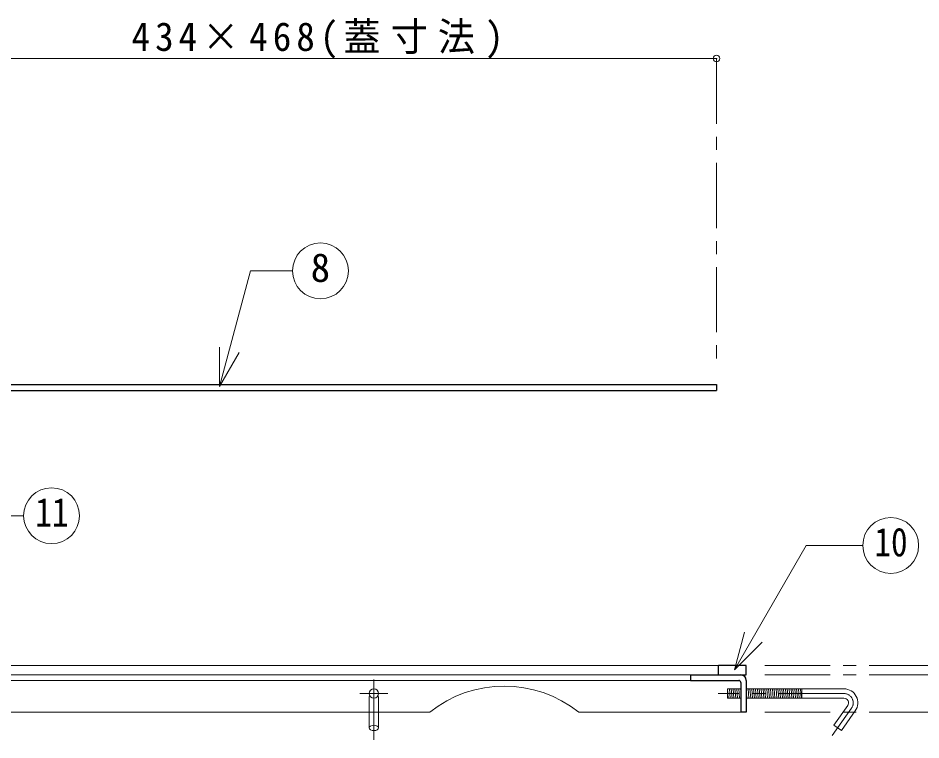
# Model space of a CAD drawing. Units: millimetres at full size, sheet at 1:7; details may follow other scales. Extents: x -1487 to 1348, y -983 to 984.
# Drawn here: x -120.9 to 363.9, y -222.4 to 165.3 of the extents above; entities that cross this region are included whole.
import ezdxf
from ezdxf.enums import TextEntityAlignment as Align

# ---------------------------------------------------------------- set-up
doc = ezdxf.new("R2010")
doc.units = ezdxf.units.MM
doc.header["$LTSCALE"] = 7
doc.header["$PDMODE"] = 32
doc.header["$PDSIZE"] = 3.5
doc.linetypes.add('CHAIN1', pattern=[8, 5, -1, 1, -1])
doc.linetypes.add('DASHED1', pattern=[1.8, 1.2, -0.6])
doc.layers.add('0-A', color=4, linetype='Continuous', lineweight=9)
doc.styles.add('ＭＳ ゴシック', font='')
doc.styles.get('ＭＳ ゴシック').set_extended_font_data('MS Gothic')

msp = doc.modelspace()

# ---------------------------------------------------------------- linework, layer by layer
at = {"layer": '0-A'}
for p, q in [((-179.857, 143.513), (254.143, 143.513)), ((255.143, -182.487), (-614.857, -182.487)), ((260.041, -194.987), (260.45, -199.987)), ((261.045, -194.987), (261.453, -199.987)), ((262.048, -194.987), (262.456, -199.987)), ((263.051, -194.987), (263.46, -199.987)), ((264.055, -194.987), (264.463, -199.987)), ((265.058, -194.987), (265.466, -199.987)), ((266.061, -194.987), (266.47, -199.987)), ((267.065, -194.987), (267.143, -195.942)), ((270.143, -195.82), (270.483, -199.987)), ((271.078, -194.987), (271.486, -199.987)), ((272.081, -194.987), (272.49, -199.987)), ((273.085, -194.987), (273.493, -199.987)), ((274.088, -194.987), (274.496, -199.987)), ((275.091, -194.987), (275.5, -199.987)), ((276.095, -194.987), (276.503, -199.987)), ((277.098, -194.987), (277.506, -199.987)), ((278.101, -194.987), (278.51, -199.987)), ((279.105, -194.987), (279.513, -199.987)), ((280.108, -194.987), (280.516, -199.987)), ((281.111, -194.987), (281.52, -199.987)), ((282.115, -194.987), (282.523, -199.987)), ((283.118, -194.987), (283.526, -199.987)), ((284.121, -194.987), (284.53, -199.987)), ((285.125, -194.987), (285.533, -199.987)), ((286.128, -194.987), (286.536, -199.987)), ((287.131, -194.987), (287.54, -199.987)), ((288.135, -194.987), (288.543, -199.987)), ((289.138, -194.987), (289.546, -199.987)), ((290.141, -194.987), (290.55, -199.987)), ((291.145, -194.987), (291.553, -199.987)), ((292.148, -194.987), (292.556, -199.987)), ((293.151, -194.987), (293.56, -199.987)), ((294.155, -194.987), (294.563, -199.987)), ((295.158, -194.987), (295.566, -199.987)), ((296.161, -194.987), (296.57, -199.987)), ((297.165, -194.987), (297.573, -199.987)), ((298.168, -194.987), (298.576, -199.987)), ((299.171, -194.987), (299.58, -199.987)), ((300.041, -199.987), (300.041, -194.987)), ((100.143, -207.487), (-626.857, -207.487)), ((67.643, -207.487), (67.643, -215.985)), ((72.643, -207.487), (72.643, -215.985)), ((267.143, -207.487), (180.143, -207.487))]:
    msp.add_line(p, q, dxfattribs=at)
at = {"layer": '0-A', "linetype": 'CHAIN1'}
for p, q in [((254.143, 143.513), (254.143, -21.487)), ((280.143, -182.487), (425.143, -182.487)), ((280.143, -187.487), (425.143, -187.487)), ((70.143, -189.987), (70.143, -222.418)), ((77.643, -197.487), (62.643, -197.487)), ((322.538, -197.487), (255.041, -197.487)), ((280.143, -207.487), (425.143, -207.487)), ((326.633, -205.355), (316.323, -220.08))]:
    msp.add_line(p, q, dxfattribs=at)
at = {"layer": '0-A', "color": 7, "lineweight": 18}
for p, q in [((-12.699, -32.563), (-12.699, -11.563)), ((-12.699, -32.563), (-2.199, -14.377)), ((263.725, -184.815), (269.16, -164.531)), ((263.725, -184.815), (278.574, -169.966)), ((-599.857, -187.487), (240.143, -187.487)), ((-599.857, -190.487), (240.143, -190.487)), ((260.041, -199.987), (260.041, -194.987)), ((267.143, -194.987), (260.041, -194.987)), ((322.538, -194.987), (270.143, -194.987)), ((267.143, -199.987), (260.041, -199.987)), ((322.538, -199.987), (270.143, -199.987)), ((328.681, -206.789), (321.238, -217.418))]:
    msp.add_line(p, q, dxfattribs=at)
at = {"layer": '0-A', "color": 5, "lineweight": 25}
for p, q in [((-179.857, -31.487), (254.143, -31.487)), ((254.143, -31.487), (254.143, -34.687)), ((-192.357, -34.687), (254.143, -34.687)), ((270.143, -182.487), (255.143, -182.487)), ((255.143, -187.487), (255.143, -182.487)), ((270.143, -187.487), (270.143, -182.487)), ((240.143, -187.487), (270.143, -187.487)), ((240.143, -187.487), (240.143, -190.487)), ((240.143, -190.487), (266.143, -190.487)), ((267.143, -191.487), (267.143, -207.487)), ((270.143, -190.487), (270.143, -207.487)), ((270.143, -207.487), (267.143, -207.487))]:
    msp.add_line(p, q, dxfattribs=at)
at = {"layer": '0-A', "linetype": 'DASHED1'}
for p, q in [((67.643, -207.487), (67.643, -197.487)), ((72.643, -207.487), (72.643, -197.487))]:
    msp.add_line(p, q, dxfattribs=at)
at = {"layer": '0-A', "color": 7, "lineweight": 18}
for points in [[(-12.699, -32.563), (3.923, 29.47), (26.43, 29.47)], [(-168.671, -54.219), (-141.086, -101.998), (-117.926, -101.998)], [(263.725, -184.815), (302.329, -117.95), (332.69, -117.95)], [(324.586, -203.921), (317.143, -214.551), (321.238, -217.418)]]:
    msp.add_lwpolyline(points, dxfattribs=at)
for centre in [(41.43, 29.47), (-102.926, -101.998), (347.69, -117.95)]:
    msp.add_circle(centre, 15, dxfattribs=at)
at = {"layer": '0-A'}
msp.add_circle((70.143, -197.487), 2.5, dxfattribs=at)
at = {"layer": '0-A', "color": 5, "lineweight": 25}
for centre, radius in [((267.143, -190.487), 3), ((266.143, -191.487), 1)]:
    msp.add_arc(centre, radius, 0, 90, dxfattribs=at)
at = {"layer": '0-A'}
msp.add_arc((140.143, -257.63), 64.143, 51.41991, 128.58009, dxfattribs=at)
at = {"layer": '0-A', "color": 7, "lineweight": 18}
for radius in [7.5, 2.5]:
    msp.add_arc((322.538, -202.487), radius, 325, 90, dxfattribs=at)
at = {"layer": '0-A', "linetype": 'CHAIN1'}
msp.add_arc((322.538, -202.487), 5, 325, 90, dxfattribs=at)
at = {"layer": '0-A'}
msp.add_ellipse((70.143, -215.974), major_axis=(2.5, 0), ratio=0.57, dxfattribs=at)
msp.add_point((254.143, 143.513), dxfattribs=at)

# ---------------------------------------------------------------- texts
at = {"layer": '0-A', "color": 7, "style": 'ＭＳ ゴシック'}
msp.add_text('8', height=15.4, dxfattribs=at).set_placement((36.18, 18.97), align=Align.BOTTOM_LEFT)
at = {"layer": '0-A', "color": 7, "style": 'ＭＳ ゴシック', "width": 0.85}
for s, p in [('11', (-111.676, -112.498)), ('10', (338.94, -128.45))]:
    msp.add_text(s, height=15.4, dxfattribs=at).set_placement(p, align=Align.BOTTOM_LEFT)
at = {"layer": '0-A', "color": 7, "insert": (-59.982, 143.513), "char_height": 15.4, "attachment_point": 7, "style": 'ＭＳ ゴシック'}
msp.add_mtext('\\T1.27;\\W0.95;434×468(蓋寸法)', dxfattribs=at)

doc.saveas('drawing.dxf')
